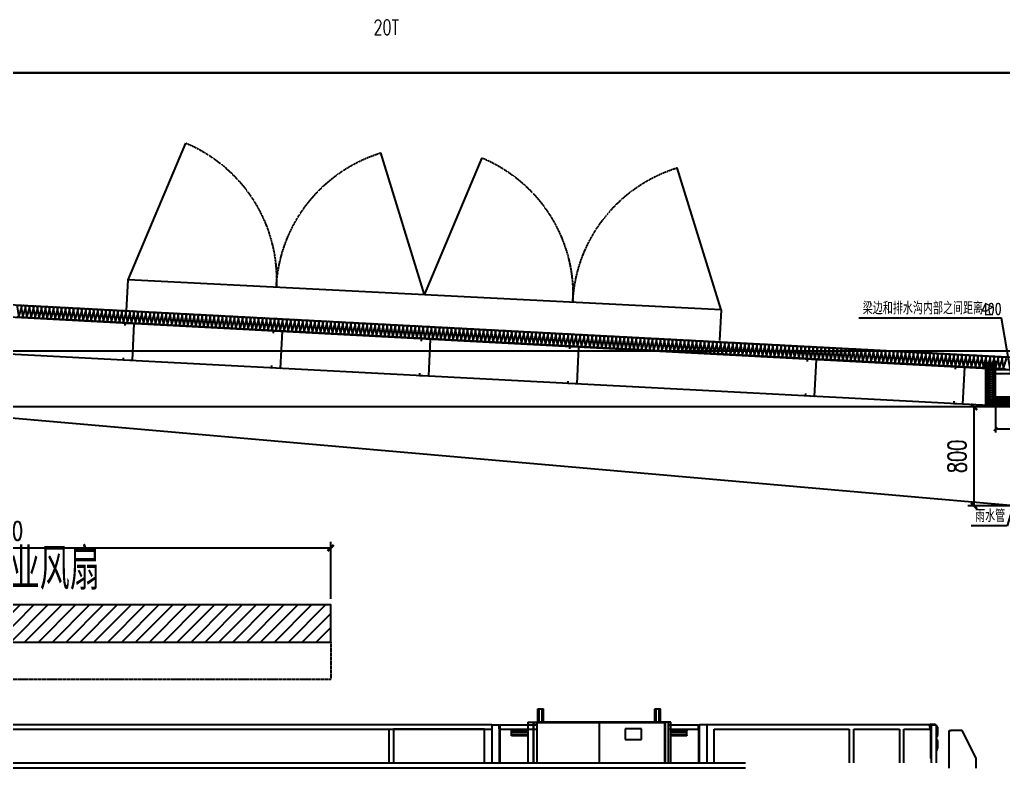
# Model space of a CAD drawing. Extents: x -1899985 to 1774885, y 556286 to 2175695.
# Drawn here: x -627810 to -619857, y 581137 to 587186 of the extents above; entities that cross this region are included whole.
import ezdxf

# ---------------------------------------------------------------- set-up
doc = ezdxf.new("R2010")
doc.units = 0
doc.header["$LTSCALE"] = 10
doc.header["$MEASUREMENT"] = 0
for name, pattern in [('20剖面图$0$__DASH', [0.35, 0.25, -0.1]), ('20剖面图$0$DASH', [0.35, 0.25, -0.1]), ('20剖面图$0$DOTE', [2.42, 2, -0.2, 0.02, -0.2])]:
    doc.linetypes.add(name, pattern=pattern)
doc.layers.get('Defpoints').update_dxf_attribs({"color": 210})
for name, color, linetype in [('20剖面图$0$A-AXIS-DOTE', 14, '20剖面图$0$DOTE'), ('20剖面图$0$A-AXIS-SYMB', 3, 'Continuous'), ('20剖面图$0$A-HATCH-2', 251, 'Continuous'), ('20剖面图$0$A-LIN-V', 9, 'Continuous'), ('20剖面图$0$A-SFCE', 30, 'Continuous'), ('20剖面图$0$AS-COLN', 6, 'Continuous'), ('20剖面图$0$DIM_SYMB', 3, 'Continuous'), ('20剖面图$0$PUB_TEXT', 7, 'Continuous'), ('20剖面图$0$S-SB', 21, 'Continuous'), ('20剖面图$0$建-尺寸', 3, 'Continuous'), ('20剖面图$0$建-文字', 7, 'Continuous'), ('A-LIN-V', 9, 'Continuous')]:
    doc.layers.add(name, color=color, linetype=linetype)
doc.styles.add('20剖面图$0$_TCH_DIM', font='SIMPLEX', dxfattribs={"bigfont": 'GBCBIG'})
doc.styles.add('20剖面图$0$_TCH_DIM_T3', font='SIMPLEX', dxfattribs={"width": 0.705882, "bigfont": 'GBCBIG'})
doc.styles.add('20剖面图$0$A-DIM_T3', font='SIMPLEX', dxfattribs={"width": 0.705882, "bigfont": 'GBCBIG'})
doc.styles.add('20剖面图$0$A-STANDARD', font='SIMPLEX', dxfattribs={"bigfont": 'GBCBIG'})
doc.dimstyles.new('20剖面图$0$_TCH_ARCH&&30', dxfattribs={"dimtxt": 89.25, "dimasz": 30, "dimexe": 30, "dimexo": 30, "dimgap": 37.875, "dimtad": 1, "dimdec": 0, "dimzin": 0, "dimdsep": 46, "dimtxsty": '20剖面图$0$_TCH_DIM_T3', "dimblk": '20剖面图$0$_ArchTick', "dimcen": 0.09, "dimclrt": 7, "dimazin": 2, "dimtfac": 1, "dimtdec": 0, "dimtix": 1, "dimtmove": 2, "dimatfit": 3, "dimfxl": 1, "dimtolj": 1, "dimtzin": 0, "dimarcsym": 0})
doc.dimstyles.new('20剖面图$0$A-DIM&&50', dxfattribs={"dimtxt": 148.75, "dimasz": 50, "dimexe": 50, "dimexo": 50, "dimgap": 63.125, "dimtad": 1, "dimdec": 0, "dimzin": 0, "dimdsep": 46, "dimtxsty": '20剖面图$0$A-DIM_T3', "dimblk": '20剖面图$0$_ArchTick', "dimcen": 0.09, "dimclrt": 7, "dimazin": 2, "dimtfac": 1, "dimtdec": 0, "dimtix": 1, "dimtmove": 2, "dimatfit": 3, "dimfxl": 1, "dimtolj": 1, "dimtzin": 0, "dimarcsym": 0})

# ---------------------------------------------------------------- blocks, each defined once
blk = doc.blocks.new('20剖面图$0$_ArchTick')
at = {"color": 0, "linetype": 'ByBlock', "const_width": 0.4}
blk.add_lwpolyline([(-0.5, -0.5), (0.5, 0.5)], dxfattribs=at)
blk = doc.blocks.new('*D548')
at = {"layer": '20剖面图$0$建-尺寸', "color": 0, "lineweight": -2, "transparency": 16777216}
for p, q in [((-160, 2150), (-569.6, 2150)), ((-519.6, 2150), (-519.6, 2200)), ((-519.6, 2100), (-519.6, 2150)), ((-160, 2100), (-569.6, 2100)), ((-519.6, 2100), (-519.6, 2050))]:
    blk.add_line(p, q, dxfattribs=at)
at = {"layer": 'Defpoints', "color": 0, "transparency": 16777216}
for p in [(-519.6, 2150), (-110, 2150), (-110, 2100)]:
    blk.add_point(p, dxfattribs=at)
at = {"layer": '20剖面图$0$建-尺寸', "color": 0, "lineweight": -2, "transparency": 16777216, "xscale": 50, "yscale": 50, "zscale": 50}
for p, rotation in [((-519.6, 2150), 270), ((-519.6, 2100), 90)]:
    blk.add_blockref('20剖面图$0$_ArchTick', p, dxfattribs=dict(at, rotation=rotation))
at = {"layer": '20剖面图$0$建-尺寸', "color": 7, "transparency": 16777216, "insert": (-657.1, 2125), "char_height": 148.75, "attachment_point": 5, "rotation": 90, "style": '20剖面图$0$A-DIM_T3'}
blk.add_mtext('\\A1;50', dxfattribs=at)
blk = doc.blocks.new('*D549')
at = {"layer": '20剖面图$0$建-尺寸', "color": 0, "lineweight": -2, "transparency": 16777216}
for p, q in [((-160, 2100), (-569.6, 2100)), ((-519.6, 300), (-519.6, 2100)), ((-160, 300), (-569.6, 300))]:
    blk.add_line(p, q, dxfattribs=at)
at = {"layer": 'Defpoints', "color": 0, "transparency": 16777216}
for p in [(-519.6, 2100), (-110, 2100), (-110, 300)]:
    blk.add_point(p, dxfattribs=at)
at = {"layer": '20剖面图$0$建-尺寸', "color": 0, "lineweight": -2, "transparency": 16777216, "xscale": 50, "yscale": 50, "zscale": 50}
for p, rotation in [((-519.6, 2100), 90), ((-519.6, 300), 270)]:
    blk.add_blockref('20剖面图$0$_ArchTick', p, dxfattribs=dict(at, rotation=rotation))
at = {"layer": '20剖面图$0$建-尺寸', "color": 7, "transparency": 16777216, "insert": (-657.1, 1200), "char_height": 148.75, "attachment_point": 5, "rotation": 90, "style": '20剖面图$0$A-DIM_T3'}
blk.add_mtext('\\A1;1800', dxfattribs=at)
blk = doc.blocks.new('*D550')
at = {"layer": '20剖面图$0$建-尺寸', "color": 0, "lineweight": -2, "transparency": 16777216}
for p, q in [((-519.6, 300), (-519.6, 350)), ((-160, 300), (-569.6, 300)), ((-519.6, 0), (-519.6, 300)), ((-160, 0), (-569.6, 0)), ((-519.6, 0), (-519.6, -50))]:
    blk.add_line(p, q, dxfattribs=at)
at = {"layer": 'Defpoints', "color": 0, "transparency": 16777216}
for p in [(-519.6, 300), (-110, 300), (-110, 0)]:
    blk.add_point(p, dxfattribs=at)
at = {"layer": '20剖面图$0$建-尺寸', "color": 0, "lineweight": -2, "transparency": 16777216, "xscale": 50, "yscale": 50, "zscale": 50}
for p, rotation in [((-519.6, 300), 270), ((-519.6, 0), 90)]:
    blk.add_blockref('20剖面图$0$_ArchTick', p, dxfattribs=dict(at, rotation=rotation))
at = {"layer": '20剖面图$0$建-尺寸', "color": 7, "transparency": 16777216, "insert": (-657.1, 150), "char_height": 148.75, "attachment_point": 5, "rotation": 90, "style": '20剖面图$0$A-DIM_T3'}
blk.add_mtext('\\A1;300', dxfattribs=at)
blk = doc.blocks.new('*D551')
at = {"layer": '20剖面图$0$建-尺寸', "color": 0, "lineweight": -2, "transparency": 16777216}
for p, q in [((-3050, 650), (-3050, 1110.2)), ((-3050, 1060.2), (3050, 1060.2)), ((3050, 650), (3050, 1110.2))]:
    blk.add_line(p, q, dxfattribs=at)
at = {"layer": 'Defpoints', "color": 0, "transparency": 16777216}
for p in [(3050, 1060.2), (-3050, 600), (3050, 600)]:
    blk.add_point(p, dxfattribs=at)
at = {"layer": '20剖面图$0$建-尺寸', "color": 0, "lineweight": -2, "transparency": 16777216, "xscale": 50, "yscale": 50, "zscale": 50, "rotation": 180}
blk.add_blockref('20剖面图$0$_ArchTick', (-3050, 1060.2), dxfattribs=at)
at = {"layer": '20剖面图$0$建-尺寸', "color": 0, "lineweight": -2, "transparency": 16777216, "xscale": 50, "yscale": 50, "zscale": 50}
blk.add_blockref('20剖面图$0$_ArchTick', (3050, 1060.2), dxfattribs=at)
at = {"layer": '20剖面图$0$建-尺寸', "color": 7, "transparency": 16777216, "insert": (382.4, 1197.7), "char_height": 148.75, "attachment_point": 5, "style": '20剖面图$0$A-DIM_T3'}
blk.add_mtext('\\A1;6100', dxfattribs=at)
blk = doc.blocks.new('20剖面图$0$CURVEPATTERNLIB$SYSLIB$岩棉板')
at = {"color": 0}
for p, q in [((0, -17), (12, -67)), ((12, -67), (24, -17))]:
    blk.add_line(p, q, dxfattribs=at)
for centre, start, end in [((12, -17), 0, 180), ((0, -67), 270, 0), ((24, -67), 180, 270)]:
    blk.add_arc(centre, 12, start, end, dxfattribs=at)
blk = doc.blocks.new('*D599')
at = {"layer": '20剖面图$0$建-尺寸', "color": 0, "lineweight": -2, "transparency": 16777216}
for p, q in [((-751204.7, 584057.5), (-751578.5, 584057.5)), ((-751528.5, 583257.5), (-751528.5, 584057.5)), ((-751204.7, 583257.5), (-751578.5, 583257.5))]:
    blk.add_line(p, q, dxfattribs=at)
at = {"layer": 'Defpoints', "color": 0, "transparency": 16777216}
for p in [(-751528.5, 584057.5), (-751154.7, 584057.5), (-751154.7, 583257.5)]:
    blk.add_point(p, dxfattribs=at)
at = {"layer": '20剖面图$0$建-尺寸', "color": 0, "lineweight": -2, "transparency": 16777216, "xscale": 50, "yscale": 50, "zscale": 50}
for p, rotation in [((-751528.5, 584057.5), 90), ((-751528.5, 583257.5), 270)]:
    blk.add_blockref('20剖面图$0$_ArchTick', p, dxfattribs=dict(at, rotation=rotation))
at = {"layer": '20剖面图$0$建-尺寸', "color": 7, "transparency": 16777216, "insert": (-751666, 583657.5), "char_height": 148.75, "attachment_point": 5, "rotation": 90, "style": '20剖面图$0$A-DIM_T3'}
blk.add_mtext('\\A1;800', dxfattribs=at)
blk = doc.blocks.new('*D594')
at = {"layer": '20剖面图$0$建-尺寸', "color": 0, "lineweight": -2, "transparency": 16777216}
for p, q in [((-1777489.3, 580880.8), (-1777473.7, 581190.4)), ((-1777476.2, 581140.5), (-1772682.3, 580899.3)), ((-1772695.3, 580639.6), (-1772679.7, 580949.2))]:
    blk.add_line(p, q, dxfattribs=at)
at = {"layer": 'Defpoints', "color": 0, "transparency": 16777216}
for p in [(-1772682.3, 580899.3), (-1777491.8, 580830.9), (-1772697.8, 580589.7)]:
    blk.add_point(p, dxfattribs=at)
at = {"layer": '20剖面图$0$建-尺寸', "color": 0, "lineweight": -2, "transparency": 16777216, "xscale": 50, "yscale": 50, "zscale": 50}
for p, rotation in [((-1777476.2, 581140.5), 177.1195904165195), ((-1772682.3, 580899.3), 357.1195904165195)]:
    blk.add_blockref('20剖面图$0$_ArchTick', p, dxfattribs=dict(at, rotation=rotation))
at = {"layer": '20剖面图$0$建-尺寸', "color": 7, "transparency": 16777216, "insert": (-1775072.3, 581157.2), "char_height": 148.75, "attachment_point": 5, "rotation": 357.11959, "style": '20剖面图$0$A-DIM_T3'}
blk.add_mtext('\\A1;4800', dxfattribs=at)
blk = doc.blocks.new('20剖面图$0$$LinePat$岩棉板')
at = {"color": 0}
for p, q in [((0, -17), (12, -67)), ((12, -67), (24, -17))]:
    blk.add_line(p, q, dxfattribs=at)
for points in [[(24, -1.5), (0, -1.5)], [(24, -84), (0, -84)]]:
    blk.add_lwpolyline(points)
for centre, start, end in [((12, -17), 0, 180), ((0, -67), 270, 0), ((24, -67), 180, 270)]:
    blk.add_arc(centre, 12, start, end, dxfattribs=at)
blk = doc.blocks.new('*D572')
at = {"layer": '20剖面图$0$A-AXIS-SYMB', "color": 0, "lineweight": -2, "transparency": 16777216}
for p, q in [((1161223.6, -3405789.3), (1161223.6, -3406047.3)), ((1161623.6, -3405789.3), (1161623.6, -3406047.3)), ((1161223.6, -3406017.3), (1161623.6, -3406017.3))]:
    blk.add_line(p, q, dxfattribs=at)
at = {"layer": 'Defpoints', "color": 0, "transparency": 16777216}
for p in [(1161223.6, -3405759.3), (1161623.6, -3405759.3), (1161623.6, -3406017.3)]:
    blk.add_point(p, dxfattribs=at)
at = {"layer": '20剖面图$0$A-AXIS-SYMB', "color": 0, "lineweight": -2, "transparency": 16777216, "xscale": 30, "yscale": 30, "zscale": 30, "rotation": 180}
blk.add_blockref('20剖面图$0$_ArchTick', (1161223.6, -3406017.3), dxfattribs=at)
at = {"layer": '20剖面图$0$A-AXIS-SYMB', "color": 0, "lineweight": -2, "transparency": 16777216, "xscale": 30, "yscale": 30, "zscale": 30}
blk.add_blockref('20剖面图$0$_ArchTick', (1161623.6, -3406017.3), dxfattribs=at)
at = {"layer": '20剖面图$0$A-AXIS-SYMB', "color": 7, "transparency": 16777216, "insert": (1161423.6, -3405934.8), "char_height": 89.25, "attachment_point": 5, "style": '20剖面图$0$_TCH_DIM_T3'}
blk.add_mtext('\\A1;400', dxfattribs=at)
blk = doc.blocks.new('20剖面图$0$rer34')
at = {"layer": '20剖面图$0$A-LIN-V', "color": 1}
for p, q in [((1604356.6, -75640.3), (1604367.5, -75640.3)), ((1604356.6, -75749), (1604356.6, -75640.3)), ((1604356.6, -75749), (1604356.6, -75640.3)), ((1604356.6, -75640.3), (1604367.5, -75640.3)), ((1604367.5, -75749), (1604367.5, -75640.3)), ((1604367.5, -75640.3), (1604389.3, -75640.3)), ((1604367.5, -75749), (1604367.5, -75640.3)), ((1604367.5, -75640.3), (1604389.3, -75640.3)), ((1604389.3, -75640.3), (1604400.1, -75640.3)), ((1604389.3, -75749), (1604389.3, -75640.3)), ((1604389.3, -75640.3), (1604400.1, -75640.3)), ((1604389.3, -75749), (1604389.3, -75640.3)), ((1604400.1, -75749), (1604400.1, -75640.3)), ((1604400.1, -75749), (1604400.1, -75640.3)), ((1605226.2, -75640.3), (1605237.1, -75640.3)), ((1605226.2, -75749), (1605226.2, -75640.3)), ((1605226.2, -75640.3), (1605237.1, -75640.3)), ((1605226.2, -75749), (1605226.2, -75640.3)), ((1605237.1, -75749), (1605237.1, -75640.3)), ((1605237.1, -75640.3), (1605258.9, -75640.3)), ((1605237.1, -75749), (1605237.1, -75640.3)), ((1605237.1, -75640.3), (1605258.9, -75640.3)), ((1605258.9, -75640.3), (1605269.7, -75640.3)), ((1605258.9, -75749), (1605258.9, -75640.3)), ((1605258.9, -75749), (1605258.9, -75640.3)), ((1605258.9, -75640.3), (1605269.7, -75640.3)), ((1605269.7, -75749), (1605269.7, -75640.3)), ((1605269.7, -75749), (1605269.7, -75640.3)), ((1604014.2, -75770.7), (1595896.1, -75770.7)), ((1598289.9, -75803.4), (1604014.2, -75803.4)), ((1603250.9, -76077.3), (1603250.9, -75803.4)), ((1603283.5, -75803.4), (1603283.5, -76077.3)), ((1603959.9, -75803.4), (1603283.5, -75803.4)), ((1603959.9, -76077.3), (1603959.9, -75803.4)), ((1604014.2, -75770.7), (1604014.2, -76077.3)), ((1604014.2, -75770.7), (1604068.6, -75770.7)), ((1604068.6, -75770.7), (1604068.6, -76077.3)), ((1604070.2, -75797.9), (1604070.2, -75778.4)), ((1604074, -75770.7), (1604348.3, -75770.7)), ((1604074, -75770.7), (1604074, -75778.4)), ((1604074, -75778.4), (1604074, -75797.9)), ((1604074, -75797.9), (1604074, -75805.5)), ((1604074, -75805.5), (1604074, -76077.3)), ((1604074, -75805.5), (1604348.3, -75805.5)), ((1604281.7, -75749), (1604324.1, -75749)), ((1604281.7, -75749), (1604281.7, -76077.3)), ((1604324.1, -76077.3), (1604324.1, -75749)), ((1604324.1, -75749), (1605302.4, -75749)), ((1604326.8, -75751.7), (1604812.1, -75751.7)), ((1604326.8, -76077.3), (1604326.8, -75751.7)), ((1605326.6, -75749), (1604348.3, -75749)), ((1604348.3, -75749), (1604348.3, -76077.3)), ((1604812.1, -75751.7), (1604812.1, -76077.3)), ((1604814.3, -75751.7), (1605299.6, -75751.7)), ((1604814.3, -76077.3), (1604814.3, -75751.7)), ((1605007.1, -75801.7), (1605007.1, -75888.7)), ((1605126.7, -75801.7), (1605007.1, -75801.7)), ((1605126.7, -75888.7), (1605126.7, -75801.7)), ((1605299.6, -75751.7), (1605299.6, -76077.3)), ((1605344.7, -75749), (1605302.4, -75749)), ((1605302.4, -75749), (1605302.4, -76077.3)), ((1605326.6, -75749), (1605326.6, -76077.3)), ((1605326.6, -75770.7), (1605552.3, -75770.7)), ((1605326.6, -75805.5), (1605552.3, -75805.5)), ((1605344.7, -76077.3), (1605344.7, -75749)), ((1605552.3, -75770.7), (1605552.3, -75778.4)), ((1605552.3, -75797.9), (1605552.3, -75778.4)), ((1605552.3, -75797.9), (1605552.3, -75805.5)), ((1605552.3, -75805.5), (1605552.3, -76077.3)), ((1605556.2, -75778.4), (1605556.2, -75797.9)), ((1605612.1, -75770.7), (1605557.8, -75770.7)), ((1605557.8, -76077.3), (1605557.8, -75770.7)), ((1607274.9, -75770.7), (1605612.1, -75770.7)), ((1605612.1, -75770.7), (1605612.1, -76077.3)), ((1605666.5, -76077.3), (1605666.5, -75803.4)), ((1605666.5, -75803.4), (1606672, -75803.4)), ((1606672, -75803.4), (1606672, -76077.3)), ((1606704.6, -76077.3), (1606704.6, -75803.4)), ((1606704.6, -75803.4), (1607044.8, -75803.4)), ((1607044.8, -75803.4), (1607044.8, -76077.3)), ((1607077.4, -76077.3), (1607077.4, -75803.4)), ((1607077.4, -75803.4), (1607277.4, -75803.4)), ((1607266.2, -75797.5), (1607266.2, -75795.3)), ((1607266.2, -75795.3), (1607271.7, -75795.3)), ((1607271.7, -75797.5), (1607266.2, -75797.5)), ((1607269.5, -75781.8), (1607269.5, -75777.9)), ((1607274.9, -75777.9), (1607269.5, -75777.9)), ((1607269.5, -75787.9), (1607269.5, -75781.8)), ((1607274.9, -75781.8), (1607269.5, -75781.8)), ((1607269.5, -75787.9), (1607269.5, -75788.8)), ((1607274.9, -75787.9), (1607269.5, -75787.9)), ((1607269.5, -75788.8), (1607274.9, -75788.8)), ((1607274.9, -75792), (1607274.9, -75770.3)), ((1607277.1, -75770.3), (1607277.1, -75792)), ((1607310.2, -75770.7), (1607277.1, -75770.7)), ((1607277.4, -75780.1), (1607277.1, -75780.1)), ((1607277.1, -75786.6), (1607277.4, -75786.6)), ((1607277.4, -76039.3), (1607277.4, -75774.1)), ((1607280.4, -75764.9), (1607307, -75764.9)), ((1607307, -75767), (1607280.4, -75767)), ((1607280.7, -75770.8), (1607306.8, -75770.8)), ((1607283.9, -75770.8), (1607316.5, -75770.8)), ((1607283.9, -76077.3), (1607283.9, -75770.8)), ((1607310.2, -75770.8), (1607310.2, -75770.3)), ((1607312.4, -75770.3), (1607312.4, -75770.8)), ((1607316.5, -75770.7), (1607312.4, -75770.7)), ((1607316.5, -75770.7), (1607316.5, -75770.8)), ((1607316.5, -75770.8), (1607316.5, -76077.3)), ((1607323.8, -75780.1), (1607316.5, -75780.1)), ((1607316.5, -75789.2), (1607330.7, -75789.2)), ((1607316.5, -75805), (1607330.7, -75805)), ((1607330.7, -75805), (1607316.5, -75805)), ((1607323.8, -75781), (1607323.8, -75780.1)), ((1607330.7, -75805), (1607330.7, -75789.2)), ((1607330.7, -75820.7), (1607330.7, -75805)), ((1604161, -75814.3), (1604281.7, -75814.3)), ((1604161, -75817.5), (1604161, -75814.3)), ((1604161, -75827.3), (1604161, -75817.5)), ((1604161, -75827.3), (1604281.7, -75827.3)), ((1604161, -75844.7), (1604161, -75827.3)), ((1604161, -75844.7), (1604281.7, -75844.7)), ((1604161, -75854.4), (1604161, -75844.7)), ((1604161, -75857.7), (1604161, -75854.4)), ((1604281.7, -75857.7), (1604161, -75857.7)), ((1605344.7, -75814.3), (1605465.4, -75814.3)), ((1605344.7, -75827.3), (1605465.4, -75827.3)), ((1605344.7, -75844.7), (1605465.4, -75844.7)), ((1605465.4, -75857.7), (1605344.7, -75857.7)), ((1605465.4, -75814.3), (1605465.4, -75817.5)), ((1605465.4, -75827.3), (1605465.4, -75817.5)), ((1605465.4, -75844.7), (1605465.4, -75827.3)), ((1605465.4, -75854.4), (1605465.4, -75844.7)), ((1605465.4, -75854.4), (1605465.4, -75857.7)), ((1607316.5, -75820.7), (1607330.7, -75820.7)), ((1607316.5, -75821.8), (1607330.7, -75821.8)), ((1607330.7, -75837.6), (1607316.5, -75837.6)), ((1607316.5, -75837.6), (1607330.7, -75837.6)), ((1607316.5, -75853.3), (1607330.7, -75853.3)), ((1607316.5, -75856.6), (1607329.6, -75856.6)), ((1607325.2, -75821.8), (1607325.2, -75820.7)), ((1607325.2, -75856.6), (1607325.2, -75853.3)), ((1607330.7, -75837.6), (1607330.7, -75821.8)), ((1607330.7, -75853.3), (1607330.7, -75837.6)), ((1607412.9, -75816.4), (1607430.2, -75816.4)), ((1607412.9, -76120.8), (1607412.9, -75816.4)), ((1607442.6, -75816.4), (1607425.2, -75816.4)), ((1607511.8, -75816.4), (1607430.2, -75816.4)), ((1607615, -76039.2), (1607511.8, -75816.4)), ((1605007.1, -75888.7), (1605126.7, -75888.7)), ((1607316.5, -75897.9), (1607330.7, -75897.9)), ((1607330.7, -75913.7), (1607316.5, -75913.7)), ((1607316.5, -75913.7), (1607330.7, -75913.7)), ((1607316.5, -75929.4), (1607330.7, -75929.4)), ((1607316.5, -75930.5), (1607330.7, -75930.5)), ((1607316.5, -75946.3), (1607330.7, -75946.3)), ((1607330.7, -75946.3), (1607316.5, -75946.3)), ((1607325.2, -75930.5), (1607325.2, -75929.4)), ((1607330.7, -75913.7), (1607330.7, -75897.9)), ((1607330.7, -75929.4), (1607330.7, -75913.7)), ((1607330.7, -75946.3), (1607330.7, -75930.5)), ((1607330.7, -75962), (1607330.7, -75946.3)), ((1607316.5, -75962), (1607330.7, -75962)), ((1607316.5, -75965.3), (1607329.6, -75965.3)), ((1607325.2, -75965.3), (1607325.2, -75962)), ((1592562.4, -76077.3), (1605899.7, -76077.3)), ((1607283.9, -76042.5), (1607280.7, -76042.5)), ((1607615, -76120.8), (1607615, -76039.2)), ((1605899.7, -76120.8), (1598840.1, -76120.8))]:
    blk.add_line(p, q, dxfattribs=at)
for centre, radius, start, end in [((1604066.4, -75778.4), 7.61, 0, 73.39845), ((1604066.4, -75778.4), 3.8, 360, 55.15009), ((1604066.4, -75797.9), 7.61, 286.60155, 360), ((1604066.4, -75797.9), 3.8, 304.8499, 360), ((1605560, -75778.4), 7.61, 106.60155, 180), ((1605560, -75797.9), 7.61, 180, 253.39845), ((1605560, -75778.4), 3.8, 124.8499, 180), ((1605560, -75797.9), 3.8, 180, 235.15009), ((1607271.7, -75792), 3.26, 270, 360), ((1607271.7, -75792), 5.43, 270, 360), ((1607280.4, -75770.3), 5.43, 90, 180), ((1607280.4, -75770.3), 3.26, 90, 180), ((1607280.7, -75774.1), 3.26, 90, 180), ((1607306.8, -75774.1), 3.26, 89.45035, 90), ((1607307, -75770.3), 5.43, 360, 90), ((1607307, -75770.3), 3.26, 360, 90), ((1607320.9, -75789.2), 8.7, 0, 119.99801), ((1607320.9, -75856.6), 8.7, 240.00195, 0), ((1607320.9, -75897.9), 8.7, 0, 119.99806), ((1607320.9, -75965.3), 8.7, 240.0019, 0), ((1607280.7, -76039.3), 3.26, 180, 270)]:
    blk.add_arc(centre, radius, start, end, dxfattribs=at)
blk = doc.blocks.new('20剖面图$0$G$C2C10B007')
at = {"layer": '20剖面图$0$A-LIN-V'}
h = blk.add_hatch(dxfattribs=at)
h.set_pattern_fill('ANSI31', color=252, scale=50)
h.set_pattern_definition([(45, (0, 400), (-56.1266, 56.1266), [])])
h.paths.add_polyline_path([(-150, 600), (-3050, 600), (-3050, 300), (3050, 300), (3050, 600), (150, 600), (150, 2100), (-150, 2100)])
at = {"layer": '20剖面图$0$A-AXIS-DOTE', "linetype": '20剖面图$0$__DASH', "ltscale": 2}
blk.add_lwpolyline([(0, 2100), (0, 100)], dxfattribs=at)
at = {"layer": '20剖面图$0$A-LIN-V'}
blk.add_lwpolyline([(-150, 600), (-3050, 600), (-3050, 300), (3050, 300), (3050, 600), (150, 600), (150, 2100), (-150, 2100), (-150, 600)], dxfattribs=at)
at = {"layer": '20剖面图$0$A-SFCE', "linetype": '20剖面图$0$DASH'}
for p, q in [((-3050, 300), (-3050, 0)), ((3050, 300), (3050, 0)), ((-3050, 0), (3050, 0))]:
    blk.add_line(p, q, dxfattribs=at)
at = {"layer": '20剖面图$0$建-文字', "style": '20剖面图$0$A-STANDARD'}
blk.add_text('工业风扇', height=337.59, dxfattribs=at).set_placement((210.4, 722.5))
at = {"layer": '20剖面图$0$建-尺寸'}
for p1, p2, picture, middle in [((-110, 2100), (-110, 2150), '*D548', (-657.1, 2125)), ((-110, 300), (-110, 2100), '*D549', (-657.1, 1200)), ((-110, 0), (-110, 300), '*D550', (-657.1, 150))]:
    dim = blk.add_aligned_dim(p1=p1, p2=p2, distance=409.6, dimstyle='20剖面图$0$A-DIM&&50', dxfattribs=at)
    dim.commit()
    dim.dimension.update_dxf_attribs({"geometry": picture, "text_midpoint": middle})
dim = blk.add_linear_dim(base=(3050, 1060.2), p1=(-3050, 600), p2=(3050, 600), angle=0, dimstyle='20剖面图$0$A-DIM&&50', dxfattribs=at)
dim.commit()
dim.dimension.update_dxf_attribs({"geometry": '*D551', "text_midpoint": (382.4, 1197.7), "dimtype": 161})
blk = doc.blocks.new('20剖面图$0$w432424324')
at = {"layer": '20剖面图$0$A-LIN-V', "color": 2}
for p, q in [((-751204.7, 584057.5), (-759779.7, 584507.5)), ((-751204.7, 583257.5), (-759779.7, 584007.5))]:
    blk.add_line(p, q, dxfattribs=at)
at = {"layer": '20剖面图$0$A-LIN-V'}
for points in [[(-758392.3, 584714.9), (-758391.3, 584734.9), (-758321.4, 584731.3), (-758336.5, 584431.7), (-758406.4, 584435.2), (-758405.4, 584455.2)], [(-757194, 584652), (-757193, 584672), (-757123, 584668.4), (-757138.1, 584368.8), (-757208, 584372.3), (-757207, 584392.3)], [(-755995.7, 584589.1), (-755994.7, 584609.1), (-755924.8, 584605.6), (-755939.9, 584305.9), (-756009.8, 584309.5), (-756008.8, 584329.4)], [(-754797.3, 584526.2), (-754796.3, 584546.2), (-754726.4, 584542.7), (-754741.4, 584243.1), (-754811.3, 584246.6), (-754810.3, 584266.5)], [(-752875.9, 584425.4), (-752874.9, 584445.4), (-752805, 584441.8), (-752820.1, 584142.2), (-752890, 584145.7), (-752889, 584165.7)], [(-751677.6, 584362.5), (-751676.6, 584382.5), (-751606.6, 584379), (-751621.7, 584079.3), (-751691.6, 584082.9), (-751690.6, 584102.8)]]:
    blk.add_lwpolyline(points, dxfattribs=at)
at = {"layer": '20剖面图$0$AS-COLN'}
for p, q in [((-759779.7, 584908), (-751206, 584458.1)), ((-759779.7, 584807.8), (-751205.7, 584357.9))]:
    blk.add_line(p, q, dxfattribs=at)
at = {"layer": '20剖面图$0$A-HATCH-2', "xscale": -1.355880551215356, "yscale": 1.351351351351351, "zscale": 1.351351351351351, "rotation": 356.9957576229942}
for p in [(-759229.8, 584886.2), (-759197.3, 584884.5), (-759164.9, 584882.8), (-759132.4, 584881.1), (-759099.9, 584879.4), (-759067.4, 584877.7), (-759034.9, 584875.9), (-759002.4, 584874.2), (-758969.9, 584872.5), (-758937.4, 584870.8), (-758904.9, 584869.1), (-758872.4, 584867.4), (-758839.9, 584865.7), (-758807.4, 584864), (-758774.9, 584862.3), (-758742.4, 584860.6), (-758709.9, 584858.9), (-758677.4, 584857.2), (-758644.9, 584855.5), (-758612.4, 584853.8), (-758579.9, 584852.1), (-758547.4, 584850.4), (-758514.9, 584848.7), (-758482.4, 584847), (-758449.9, 584845.2), (-758417.4, 584843.5), (-758384.9, 584841.8), (-758352.4, 584840.1), (-758319.9, 584838.4), (-758287.4, 584836.7), (-758255, 584835), (-758222.5, 584833.3), (-758190, 584831.6), (-758157.5, 584829.9), (-758125, 584828.2), (-758092.5, 584826.5), (-758060, 584824.8), (-758027.5, 584823.1), (-757995, 584821.4), (-757962.5, 584819.7), (-757930, 584818), (-757897.5, 584816.3), (-757865, 584814.5), (-757832.5, 584812.8), (-757800, 584811.1), (-757767.5, 584809.4), (-757735, 584807.7), (-757702.5, 584806), (-757670, 584804.3), (-757637.5, 584802.6), (-757605, 584800.9), (-757572.5, 584799.2), (-757540, 584797.5), (-757507.5, 584795.8), (-757475, 584794.1), (-757442.5, 584792.4), (-757410, 584790.7), (-757377.6, 584789), (-757345.1, 584787.3), (-757312.6, 584785.6), (-757280.1, 584783.9), (-757247.6, 584782.1), (-757215.1, 584780.4), (-757182.6, 584778.7), (-757150.1, 584777), (-757117.6, 584775.3), (-757085.1, 584773.6), (-757052.6, 584771.9), (-757020.1, 584770.2), (-756987.6, 584768.5), (-756955.1, 584766.8), (-756922.6, 584765.1), (-756890.1, 584763.4), (-756857.6, 584761.7), (-756825.1, 584760), (-756792.6, 584758.3), (-756760.1, 584756.6), (-756727.6, 584754.9), (-756695.1, 584753.2), (-756662.6, 584751.4), (-756630.1, 584749.7), (-756597.6, 584748), (-756565.1, 584746.3), (-756532.6, 584744.6), (-756500.1, 584742.9), (-756467.7, 584741.2), (-756435.2, 584739.5), (-756402.7, 584737.8), (-756370.2, 584736.1), (-756337.7, 584734.4), (-756305.2, 584732.7), (-756272.7, 584731), (-756240.2, 584729.3), (-756207.7, 584727.6), (-756175.2, 584725.9), (-756142.7, 584724.2), (-756110.2, 584722.5), (-756077.7, 584720.7), (-756045.2, 584719), (-756012.7, 584717.3), (-755980.2, 584715.6), (-755947.7, 584713.9), (-755915.2, 584712.2), (-755882.7, 584710.5), (-755850.2, 584708.8), (-755817.7, 584707.1), (-755785.2, 584705.4), (-755752.7, 584703.7), (-755720.2, 584702), (-755687.7, 584700.3), (-755655.2, 584698.6), (-755622.7, 584696.9), (-755590.2, 584695.2), (-755557.8, 584693.5), (-755525.3, 584691.8), (-755492.8, 584690), (-755460.3, 584688.3), (-755427.8, 584686.6), (-755395.3, 584684.9), (-755362.8, 584683.2), (-755330.3, 584681.5), (-755297.8, 584679.8), (-755265.3, 584678.1), (-755232.8, 584676.4), (-755200.3, 584674.7), (-755167.8, 584673), (-755135.3, 584671.3), (-755102.8, 584669.6), (-755070.3, 584667.9), (-755037.8, 584666.2), (-755005.3, 584664.5), (-754972.8, 584662.8), (-754940.3, 584661.1), (-754907.8, 584659.4), (-754875.3, 584657.6), (-754842.8, 584655.9), (-754810.3, 584654.2), (-754777.8, 584652.5), (-754745.3, 584650.8), (-754712.8, 584649.1), (-754680.3, 584647.4), (-754647.9, 584645.7), (-754615.4, 584644), (-754582.9, 584642.3), (-754550.4, 584640.6), (-754517.9, 584638.9), (-754485.4, 584637.2), (-754452.9, 584635.5), (-754420.4, 584633.8), (-754387.9, 584632.1), (-754355.4, 584630.4), (-754322.9, 584628.7), (-754290.4, 584626.9), (-754257.9, 584625.2), (-754225.4, 584623.5), (-754192.9, 584621.8), (-754160.4, 584620.1), (-754127.9, 584618.4), (-754095.4, 584616.7), (-754062.9, 584615), (-754030.4, 584613.3), (-753997.9, 584611.6), (-753965.4, 584609.9), (-753932.9, 584608.2), (-753900.4, 584606.5), (-753867.9, 584604.8), (-753835.4, 584603.1), (-753802.9, 584601.4), (-753770.4, 584599.7), (-753738, 584598), (-753705.5, 584596.2), (-753673, 584594.5), (-753640.5, 584592.8), (-753608, 584591.1), (-753575.5, 584589.4), (-753543, 584587.7), (-753510.5, 584586), (-753478, 584584.3), (-753445.5, 584582.6), (-753413, 584580.9), (-753380.5, 584579.2), (-753348, 584577.5), (-753315.5, 584575.8), (-753283, 584574.1), (-753250.5, 584572.4), (-753218, 584570.7), (-753185.5, 584569), (-753153, 584567.3), (-753120.5, 584565.5), (-753088, 584563.8), (-753055.5, 584562.1), (-753023, 584560.4), (-752990.5, 584558.7), (-752958, 584557), (-752925.5, 584555.3), (-752893, 584553.6), (-752860.5, 584551.9), (-752828.1, 584550.2), (-752795.6, 584548.5), (-752763.1, 584546.8), (-752730.6, 584545.1), (-752698.1, 584543.4), (-752665.6, 584541.7), (-752633.1, 584540), (-752600.6, 584538.3), (-752568.1, 584536.6), (-752535.6, 584534.9), (-752503.1, 584533.1), (-752470.6, 584531.4), (-752438.1, 584529.7), (-752405.6, 584528), (-752373.1, 584526.3), (-752340.6, 584524.6), (-752308.1, 584522.9), (-752275.6, 584521.2), (-752243.1, 584519.5), (-752210.6, 584517.8), (-752178.1, 584516.1), (-752145.6, 584514.4), (-752113.1, 584512.7), (-752080.6, 584511), (-752048.1, 584509.3), (-752015.6, 584507.6), (-751983.1, 584505.9), (-751950.6, 584504.2), (-751918.2, 584502.4), (-751885.7, 584500.7), (-751853.2, 584499), (-751820.7, 584497.3), (-751788.2, 584495.6), (-751755.7, 584493.9), (-751723.2, 584492.2), (-751690.7, 584490.5), (-751658.2, 584488.8), (-751625.7, 584487.1), (-751593.2, 584485.4), (-751560.7, 584483.7), (-751528.2, 584482), (-751495.7, 584480.3), (-751463.2, 584478.6), (-751430.7, 584476.9), (-751398.2, 584475.2), (-751365.7, 584473.5), (-751333.2, 584471.7), (-751300.7, 584470), (-751268.2, 584468.3)]:
    blk.add_blockref('20剖面图$0$CURVEPATTERNLIB$SYSLIB$岩棉板', p, dxfattribs=at)
at = {"layer": '20剖面图$0$A-LIN-V'}
blk.add_blockref('20剖面图$0$G$C2C10B007', (-759779.7, 581857.5), dxfattribs=at)
at = {"layer": '20剖面图$0$建-尺寸'}
dim = blk.add_aligned_dim(p1=(-751154.7, 583257.5), p2=(-751154.7, 584057.5), distance=373.8, dimstyle='20剖面图$0$A-DIM&&50', dxfattribs=at)
dim.commit()
dim.dimension.update_dxf_attribs({"geometry": '*D599', "text_midpoint": (-751666, 583657.5)})
blk = doc.blocks.new('20剖面图$0$1231534634654')
at = {"layer": '20剖面图$0$A-LIN-V'}
blk.add_line((-1777491.8, 580830.9), (-1777504.3, 580581.2), dxfattribs=at)
for points in [[(-1777491.8, 580830.9), (-1777025.2, 581936.5)], [(-1775094.8, 580710.3), (-1775448, 581857.1)], [(-1775094.8, 580710.3), (-1774628.2, 581815.9)], [(-1772697.8, 580589.7), (-1773051.1, 581736.5)], [(-1777491.8, 580830.9), (-1772697.8, 580589.7)], [(-1772710.4, 580340), (-1772697.8, 580589.7)]]:
    blk.add_lwpolyline(points, dxfattribs=at)
at = {"layer": '20剖面图$0$A-LIN-V', "linetype": '20剖面图$0$DASH'}
for centre, start, end in [((-1777491.8, 580830.9), 357.11957, 67.11959), ((-1775094.8, 580710.3), 107.11959, 177.11961), ((-1775094.8, 580710.3), 357.11957, 67.11959), ((-1772697.8, 580589.7), 107.11959, 177.11961)]:
    blk.add_arc(centre, 1200, start, end, dxfattribs=at)
at = {"layer": '20剖面图$0$建-尺寸'}
dim = blk.add_aligned_dim(p1=(-1777491.8, 580830.9), p2=(-1772697.8, 580589.7), distance=310, dimstyle='20剖面图$0$A-DIM&&50', dxfattribs=at)
dim.commit()
dim.dimension.update_dxf_attribs({"geometry": '*D594', "text_midpoint": (-1775072.3, 581157.2)})
blk = doc.blocks.new('20剖面图$0$42432')
at = {"layer": '20剖面图$0$A-LIN-V', "xscale": -1, "rotation": 354.2392448943365}
blk.add_blockref('20剖面图$0$1231534634654', (-3515469.6, 181213.9), dxfattribs=at)
blk = doc.blocks.new('20剖面图$0$2342424242')
at = {"layer": '20剖面图$0$A-LIN-V'}
h = blk.add_hatch(dxfattribs=at)
h.set_pattern_fill('金属', color=256, scale=10)
h.set_pattern_definition([(45, (0, 0), (-17.67766953, 17.67766953), []), (45, (11.785, 0), (-17.67766953, 17.67766953), [])])
h.paths.add_polyline_path([(1161223.6, -3405469.3), (1161213.6, -3405469.3), (1161213.6, -3405769.3), (1162328.6, -3405769.3), (1162328.6, -3405469.3), (1162318.6, -3405469.3), (1162318.6, -3405759.3), (1161223.6, -3405759.3)])
at = {"layer": '20剖面图$0$A-AXIS-DOTE', "linetype": '20剖面图$0$__DASH', "ltscale": 2}
blk.add_line((1161773.6, -3405320), (1161773.6, -3406120), dxfattribs=at)
at = {"layer": '20剖面图$0$A-AXIS-SYMB', "color": 1}
for p, q in [((1161272.2, -3405123.4), (1160118.6, -3405123.4)), ((1161426.2, -3406012.6), (1161272.2, -3405123.4))]:
    blk.add_line(p, q, dxfattribs=at)
at = {"layer": '20剖面图$0$A-AXIS-SYMB'}
for p, q in [((1161938.6, -3405760), (1162340, -3405093.4)), ((1162340, -3405093.4), (1162945.1, -3405093.4)), ((1161515, -3406142.1), (1161317.7, -3406800.9)), ((1161317.7, -3406800.9), (1161026.4, -3406800.9))]:
    blk.add_line(p, q, dxfattribs=at)
at = {"layer": '20剖面图$0$A-AXIS-SYMB', "const_width": 12}
for points in [[(1161935.5, -3405765.1, 1), (1161941.7, -3405754.9, 1)], [(1161516.8, -3406136.3, 1), (1161513.3, -3406147.8, 1)]]:
    blk.add_lwpolyline(points, format="xyb", close=True, dxfattribs=at)
at = {"layer": '20剖面图$0$A-AXIS-SYMB', "color": 1, "const_width": 12}
blk.add_lwpolyline([(1161427.3, -3406018.5, 1), (1161425.2, -3406006.6, 1)], format="xyb", close=True, dxfattribs=at)
at = {"layer": '20剖面图$0$A-LIN-V'}
for points in [[(1161223.6, -3405469.3), (1161213.6, -3405469.3), (1161213.6, -3405769.3), (1162328.6, -3405769.3), (1162328.6, -3405469.3), (1162318.6, -3405469.3), (1162318.6, -3405469.3), (1162318.6, -3405469.3), (1162318.6, -3405759.3), (1161223.6, -3405759.3), (1161223.6, -3405469.3)], [(1161393.6, -3405749.3), (1161423.6, -3405690), (1161623.6, -3405690), (1161653.6, -3405749.3), (1161393.6, -3405749.3)], [(1161473.6, -3405749.3), (1161473.6, -3406142.1)], [(1161573.6, -3405749.3), (1161573.6, -3406142.1)]]:
    blk.add_lwpolyline(points, dxfattribs=at)
at = {"layer": '20剖面图$0$A-LIN-V', "linetype": '20剖面图$0$DASH', "ltscale": 0.3}
for points in [[(1162318.6, -3405540.9), (1161223.6, -3405540.9)], [(1162318.6, -3405570.9), (1161223.6, -3405570.9)]]:
    blk.add_lwpolyline(points, dxfattribs=at)
at = {"layer": '20剖面图$0$DIM_SYMB'}
blk.add_lwpolyline([(1161384.9, -3406142.1), (1161492.4, -3406142.1), (1161507.6, -3406100.1), (1161522.5, -3406184.1), (1161537.4, -3406142.1), (1161644.9, -3406142.1)], dxfattribs=at)
at = {"layer": '20剖面图$0$A-LIN-V', "yscale": 0.7272727272727273, "zscale": 0.7272727272727273}
for p, xscale, rotation in [((1161143.6, -3405479.3), -0.7499999999999999, 90), ((1161143.6, -3405497.3), -0.7499999999999999, 90), ((1161143.6, -3405515.3), -0.7499999999999999, 90), ((1162398.6, -3405479.3), 0.7499999999999999, 270), ((1162398.6, -3405497.3), 0.7499999999999999, 270), ((1162398.6, -3405515.3), 0.7499999999999999, 270), ((1161143.6, -3405533.3), -0.7499999999999999, 90), ((1161143.6, -3405551.3), -0.7499999999999999, 90), ((1161143.6, -3405569.3), -0.7499999999999999, 90), ((1161143.6, -3405587.3), -0.7499999999999999, 90), ((1161143.6, -3405605.3), -0.7499999999999999, 90), ((1162398.6, -3405533.3), 0.7499999999999999, 270), ((1162398.6, -3405551.3), 0.7499999999999999, 270), ((1162398.6, -3405569.3), 0.7499999999999999, 270), ((1162398.6, -3405587.3), 0.7499999999999999, 270), ((1162398.6, -3405605.3), 0.7499999999999999, 270), ((1161143.6, -3405623.3), -0.7499999999999999, 90), ((1161143.6, -3405641.3), -0.7499999999999999, 90), ((1161143.6, -3405659.3), -0.7499999999999999, 90), ((1161143.6, -3405677.3), -0.7499999999999999, 90), ((1162398.6, -3405623.3), 0.7499999999999999, 270), ((1162398.6, -3405641.3), 0.7499999999999999, 270), ((1162398.6, -3405659.3), 0.7499999999999999, 270), ((1162398.6, -3405677.3), 0.7499999999999999, 270), ((1161143.6, -3405695.3), -0.7499999999999999, 90), ((1161143.6, -3405713.3), -0.7499999999999999, 90), ((1161143.6, -3405731.3), -0.7499999999999999, 90), ((1161143.6, -3405749.3), -0.7499999999999999, 90), ((1161143.6, -3405767.3), -0.7499999999999999, 90), ((1162398.6, -3405695.3), 0.7499999999999999, 270), ((1162398.6, -3405713.3), 0.7499999999999999, 270), ((1162398.6, -3405731.3), 0.7499999999999999, 270), ((1162398.6, -3405749.3), 0.7499999999999999, 270), ((1162398.6, -3405767.3), 0.7499999999999999, 270), ((1161143.6, -3405839.3), -0.7291666728024547, 180), ((1161143.6, -3405785.3), -0.7499999999999999, 90), ((1161143.6, -3405803.3), -0.7499999999999999, 90), ((1161143.6, -3405821.3), -0.7499999999999999, 90), ((1161161.1, -3405839.3), -0.7291666728024547, 180), ((1161178.6, -3405839.3), -0.7291666728024547, 180), ((1161196.1, -3405839.3), -0.7291666728024547, 180), ((1161213.6, -3405839.3), -0.7291666728024547, 180), ((1161231.1, -3405839.3), -0.7291666728024547, 180), ((1161248.6, -3405839.3), -0.7291666728024547, 180), ((1161266.1, -3405839.3), -0.7291666728024547, 180), ((1161283.6, -3405839.3), -0.7291666728024547, 180), ((1161301.1, -3405839.3), -0.7291666728024547, 180), ((1161318.6, -3405839.3), -0.7291666728024547, 180), ((1161336.1, -3405839.3), -0.7291666728024547, 180), ((1161353.6, -3405839.3), -0.7291666728024547, 180), ((1161371.1, -3405839.3), -0.7291666728024547, 180), ((1161388.6, -3405839.3), -0.7291666728024547, 180), ((1161406.1, -3405839.3), -0.7291666728024547, 180), ((1161423.6, -3405839.3), -0.7291666728024547, 180), ((1161441.1, -3405839.3), -0.7291666728024547, 180), ((1161458.6, -3405839.3), -0.7291666728024547, 180), ((1161476.1, -3405839.3), -0.7291666728024547, 180), ((1161493.6, -3405839.3), -0.7291666728024547, 180), ((1161511.1, -3405839.3), -0.7291666728024547, 180), ((1161528.6, -3405839.3), -0.7291666728024547, 180), ((1161546.1, -3405839.3), -0.7291666728024547, 180), ((1161563.6, -3405839.3), -0.7291666728024547, 180), ((1161581.1, -3405839.3), -0.7291666728024547, 180), ((1161598.6, -3405839.3), -0.7291666728024547, 180), ((1161616.1, -3405839.3), -0.7291666728024547, 180), ((1161633.6, -3405839.3), -0.7291666728024547, 180), ((1161651.1, -3405839.3), -0.7291666728024547, 180), ((1161668.6, -3405839.3), -0.7291666728024547, 180), ((1161686.1, -3405839.3), -0.7291666728024547, 180), ((1161703.6, -3405839.3), -0.7291666728024547, 180), ((1161721.1, -3405839.3), -0.7291666728024547, 180), ((1161738.6, -3405839.3), -0.7291666728024547, 180), ((1161756.1, -3405839.3), -0.7291666728024547, 180), ((1161791.4, -3405839.3), 0.7440476145040953, 180), ((1161809.3, -3405839.3), 0.7440476145040953, 180), ((1161827.1, -3405839.3), 0.7440476145040953, 180), ((1161845, -3405839.3), 0.7440476145040953, 180), ((1161862.9, -3405839.3), 0.7440476145040953, 180), ((1161880.7, -3405839.3), 0.7440476145040953, 180), ((1161898.6, -3405839.3), 0.7440476145040953, 180), ((1161916.4, -3405839.3), 0.7440476145040953, 180), ((1161934.3, -3405839.3), 0.7440476145040953, 180), ((1161952.1, -3405839.3), 0.7440476145040953, 180), ((1161970, -3405839.3), 0.7440476145040953, 180), ((1161987.9, -3405839.3), 0.7440476145040953, 180), ((1162005.7, -3405839.3), 0.7440476145040953, 180), ((1162023.6, -3405839.3), 0.7440476145040953, 180), ((1162041.4, -3405839.3), 0.7440476145040953, 180), ((1162059.3, -3405839.3), 0.7440476145040953, 180), ((1162077.1, -3405839.3), 0.7440476145040953, 180), ((1162095, -3405839.3), 0.7440476145040953, 180), ((1162112.9, -3405839.3), 0.7440476145040953, 180), ((1162130.7, -3405839.3), 0.7440476145040953, 180), ((1162148.6, -3405839.3), 0.7440476145040953, 180), ((1162166.4, -3405839.3), 0.7440476145040953, 180), ((1162184.3, -3405839.3), 0.7440476145040953, 180), ((1162202.1, -3405839.3), 0.7440476145040953, 180), ((1162220, -3405839.3), 0.7440476145040953, 180), ((1162237.9, -3405839.3), 0.7440476145040953, 180), ((1162255.7, -3405839.3), 0.7440476145040953, 180), ((1162273.6, -3405839.3), 0.7440476145040953, 180), ((1162291.4, -3405839.3), 0.7440476145040953, 180), ((1162309.3, -3405839.3), 0.7440476145040953, 180), ((1162327.1, -3405839.3), 0.7440476145040953, 180), ((1162345, -3405839.3), 0.7440476145040953, 180), ((1162398.6, -3405785.3), 0.7499999999999999, 270), ((1162398.6, -3405803.3), 0.7499999999999999, 270), ((1162398.6, -3405821.3), 0.7499999999999999, 270), ((1162362.9, -3405839.3), 0.7440476145040953, 180), ((1162380.7, -3405839.3), 0.7440476145040953, 180), ((1162398.6, -3405839.3), 0.7440476145040953, 180)]:
    blk.add_blockref('20剖面图$0$$LinePat$岩棉板', p, dxfattribs=dict(at, xscale=xscale, rotation=rotation))
at = {"layer": '20剖面图$0$PUB_TEXT', "style": '20剖面图$0$_TCH_DIM', "width": 0.705882}
for s, p in [('3~4', (1162362.7, -3405061.9)), ('400', (1161108.5, -3405091.9))]:
    blk.add_text(s, height=89.25, dxfattribs=at).set_placement(p)
at = {"layer": '20剖面图$0$PUB_TEXT', "style": '20剖面图$0$_TCH_DIM'}
for s, height, p in [('厚钢板檐沟', 101.28, (1162560.7, -3405061.9)), ('梁边和排水沟内部之间距离≥', 101.277, (1160150.1, -3405091.9)), ('雨水管', 101.28, (1161057.9, -3406769.4))]:
    blk.add_text(s, height=height, dxfattribs=at).set_placement(p)
at = {"layer": '20剖面图$0$A-AXIS-SYMB', "color": 1}
dim = blk.add_aligned_dim(p1=(1161223.6, -3405759.3), p2=(1161623.6, -3405759.3), distance=-258, dimstyle='20剖面图$0$_TCH_ARCH&&30', dxfattribs=at)
dim.commit()
dim.dimension.update_dxf_attribs({"geometry": '*D572', "text_midpoint": (1161423.6, -3405934.8)})
blk = doc.blocks.new('20剖面图')
at = {"layer": '20剖面图$0$A-AXIS-DOTE', "linetype": '20剖面图$0$__DASH', "ltscale": 2}
for p, q in [((-590152, 586757.5), (-684013.9, 586757.5)), ((-590152, 584507.5), (-684013.9, 584507.5)), ((-590152, 584057.5), (-684013.9, 584057.5))]:
    blk.add_line(p, q, dxfattribs=at)
at = {"layer": '20剖面图$0$A-LIN-V'}
blk.add_line((-673940, 586757.5), (-600631.2, 586757.5), dxfattribs=at)
for name, p in [('20剖面图$0$w432424324', (131434.7, 0)), ('20剖面图$0$42432', (1066514.2, 4147.1)), ('20剖面图$0$2342424242', (-1781143.6, 3989896.7))]:
    blk.add_blockref(name, p, dxfattribs=at)
at = {"layer": '20剖面图$0$S-SB', "xscale": 1.087878787878788}
blk.add_blockref('20剖面图$0$rer34', (-2368966.7, 657258.1), dxfattribs=at)
at = {"color": 1, "linetype": '20剖面图$0$DASH', "style": '20剖面图$0$A-STANDARD', "width": 0.705882}
blk.add_text('20T', height=121.27, dxfattribs=at).set_placement((-624950, 587065))

msp = doc.modelspace()

# ---------------------------------------------------------------- block references
at = {"layer": 'A-LIN-V'}
msp.add_blockref('20剖面图', (0, 0), dxfattribs=at)

doc.saveas('drawing.dxf')
